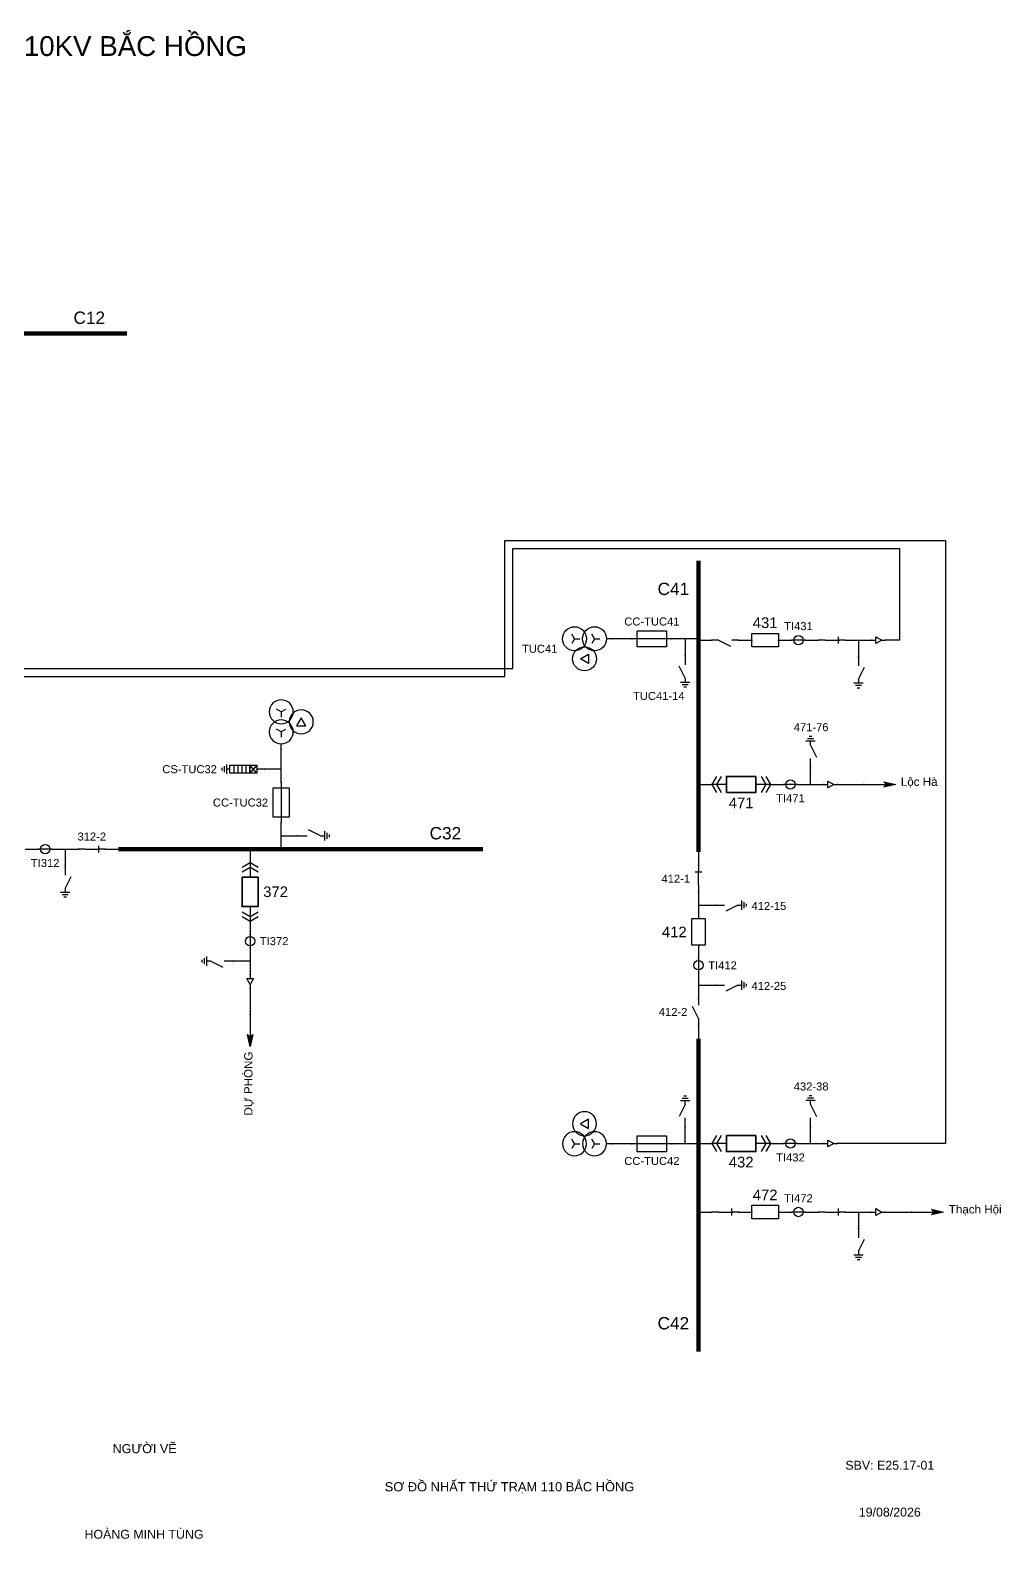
# Model space of a CAD drawing. Header units: millimetres. Extents: x -387 to 411, y 8 to 290.
# Drawn here: x 229.1 to 410.9, y 7.6 to 290 of the extents above; entities that cross this region are included whole.
import ezdxf

# ---------------------------------------------------------------- set-up
doc = ezdxf.new("R2010")
doc.units = ezdxf.units.MM
for name, color, linetype, lineweight in [('BUSBAR_110KV', 1, 'Continuous', 50), ('BUSBAR_22KV', 5, 'Continuous', 50), ('BUSBAR_35KV', 30, 'Continuous', 50), ('MV_22KV', 5, 'Continuous', 25), ('MV_35KV', 30, 'Continuous', 25)]:
    doc.layers.add(name, color=color, linetype=linetype, lineweight=lineweight)
doc.layers.add('SYM_PORTS', color=8, linetype='Continuous', plot=False)
doc.layers.add('TEXT', color=7, linetype='Continuous')
doc.styles.add('SLD_TEXT', font='arial.ttf')

# ---------------------------------------------------------------- blocks, each defined once
blk = doc.blocks.new('SYM_DISCONNECTOR_OPEN')
at = {"lineweight": 25}
for points in [[(0, -1.25), (-1.125, 1)], [(0, 2.5), (0, 1.25)], [(0, -1.25), (0, -2.5)]]:
    blk.add_lwpolyline(points, dxfattribs=at)
at = {"layer": 'SYM_PORTS'}
for p in [(0, 2.5), (0, -2.5)]:
    blk.add_point(p, dxfattribs=at)
blk.add_attdef('DEVICE_CODE', (1, -0.5), '', height=2)
blk = doc.blocks.new('SYM_CIRCUIT_BREAKER')
at = {"lineweight": 25}
blk.add_lwpolyline([(-1.25, 2.5), (1.25, 2.5), (1.25, -2.5), (-1.25, -2.5)], close=True, dxfattribs=at)
at = {"layer": 'SYM_PORTS'}
for p in [(0, 2.5), (0, -2.5)]:
    blk.add_point(p, dxfattribs=at)
blk.add_attdef('DEVICE_CODE', (2.25, -0.5), '', height=2)
at = {"flags": 1}
blk.add_attdef('RATING', (2.25, -3.5), '', height=2, dxfattribs=at)
blk = doc.blocks.new('SYM_CURRENT_TRANSFORMER')
at = {"lineweight": 25}
blk.add_lwpolyline([(0, 1.25), (0, -1.25)], dxfattribs=at)
blk.add_circle((0, 0), 0.875, dxfattribs=at)
at = {"layer": 'SYM_PORTS'}
for p in [(0, 1.25), (0, -1.25)]:
    blk.add_point(p, dxfattribs=at)
blk.add_attdef('DEVICE_CODE', (1.875, -1.75), '', height=2)
at = {"flags": 1}
blk.add_attdef('RATIO', (1.875, -4.75), '', height=2, dxfattribs=at)
blk = doc.blocks.new('SYM_DISCONNECTOR_CLOSED')
at = {"lineweight": 25}
for points in [[(-0.625, 1.25), (0.625, 1.25)], [(0, 2.5), (0, 1.25)], [(0, -1.25), (0, 1.5)], [(0, -1.25), (0, -2.5)]]:
    blk.add_lwpolyline(points, dxfattribs=at)
at = {"layer": 'SYM_PORTS'}
for p in [(0, 2.5), (0, -2.5)]:
    blk.add_point(p, dxfattribs=at)
blk.add_attdef('DEVICE_CODE', (1.625, -0.5), '', height=2)
blk = doc.blocks.new('SYM_EARTHING_SWITCH_OPEN')
at = {"lineweight": 25}
for points in [[(0, 3), (0, 1.25)], [(0, -1.25), (-1.125, 1)], [(-0.875, -2), (0.875, -2)], [(-0.5625, -2.4375), (0.5625, -2.4375)], [(0, -1.25), (0, -2)], [(-0.25, -2.875), (0.25, -2.875)]]:
    blk.add_lwpolyline(points, dxfattribs=at)
at = {"layer": 'SYM_PORTS'}
blk.add_point((0, 3), dxfattribs=at)
blk.add_attdef('DEVICE_CODE', (1.875, 0), '', height=2)
blk = doc.blocks.new('SYM_CABLE_TERMINATION')
at = {"lineweight": 25}
blk.add_lwpolyline([(-0.625, 0.5), (0.625, 0.5), (0, -0.625)], close=True, dxfattribs=at)
for points in [[(0, 1.25), (0, 0.5)], [(0, -0.625), (0, -1.25)]]:
    blk.add_lwpolyline(points, dxfattribs=at)
at = {"layer": 'SYM_PORTS'}
for p in [(0, 1.25), (0, -1.25)]:
    blk.add_point(p, dxfattribs=at)
blk = doc.blocks.new('SYM_DRAWOUT_BREAKER')
at = {"lineweight": 25}
for points in [[(-1.5, 4.625), (0, 5.5), (1.5, 4.625)], [(-1.5, 3.75), (0, 4.625), (1.5, 3.75)], [(0, 5.5), (0, 2.75)], [(0, -2.75), (0, -5.5)], [(-1.5, -3.75), (0, -4.625), (1.5, -3.75)], [(-1.5, -4.625), (0, -5.5), (1.5, -4.625)]]:
    blk.add_lwpolyline(points, dxfattribs=at)
at = {"lineweight": 35}
blk.add_lwpolyline([(-1.5, 2.75), (1.5, 2.75), (1.5, -2.75), (-1.5, -2.75)], close=True, dxfattribs=at)
at = {"layer": 'SYM_PORTS'}
for p in [(0, 5.5), (0, -5.5)]:
    blk.add_point(p, dxfattribs=at)
blk.add_attdef('DEVICE_CODE', (2.5, 2.5), '', height=2)
at = {"flags": 1}
blk.add_attdef('RATING', (2.5, -0.5), '', height=2, dxfattribs=at)
blk = doc.blocks.new('SYM_LINE_FEEDER_ARROW')
blk.add_hatch(color=7).paths.add_polyline_path([(0, -3), (-0.5, -0.75), (0, -1.25), (0.5, -0.75)])
at = {"lineweight": 25}
blk.add_lwpolyline([(0, 3), (0, -1.25)], dxfattribs=at)
blk.add_lwpolyline([(0, -3), (-0.5, -0.75), (0, -1.25), (0.5, -0.75)], close=True, dxfattribs=at)
at = {"layer": 'SYM_PORTS'}
blk.add_point((0, 3), dxfattribs=at)
blk.add_attdef('LINE_NAME', (1.5, 0), '', height=2)
blk = doc.blocks.new('SYM_FUSE_DISCONNECTOR')
at = {"lineweight": 25}
blk.add_lwpolyline([(0, 3.75), (0, -3.75)], dxfattribs=at)
blk.add_lwpolyline([(-1.5, 2.75), (1.5, 2.75), (1.5, -2.75), (-1.5, -2.75)], close=True, dxfattribs=at)
at = {"layer": 'SYM_PORTS'}
for p in [(0, 3.75), (0, -3.75)]:
    blk.add_point(p, dxfattribs=at)
blk.add_attdef('DEVICE_CODE', (2.5, 0.75), '', height=2)
at = {"flags": 1}
blk.add_attdef('RATING', (2.5, -2.25), '', height=2, dxfattribs=at)
blk = doc.blocks.new('SYM_VOLTAGE_TRANSFORMER')
at = {"lineweight": 25}
for points in [[(0, 4.625), (0, 3.625)], [(0, 1.375), (-0.8625, 0.875)], [(0, 1.375), (0, 2.375)], [(0, 1.375), (0.8625, 0.875)], [(0, -2.375), (-0.8625, -2.875)], [(0, -2.375), (0, -1.375)], [(0, -2.375), (0.8625, -2.875)]]:
    blk.add_lwpolyline(points, dxfattribs=at)
blk.add_lwpolyline([(2.875, 0.25), (4.625, 0.25), (3.75, -1.25)], close=True, dxfattribs=at)
for centre in [(0, 1.375), (3.75, -0.5), (0, -2.375)]:
    blk.add_circle(centre, 2.25, dxfattribs=at)
at = {"layer": 'SYM_PORTS'}
blk.add_point((0, 4.625), dxfattribs=at)
blk.add_attdef('DEVICE_CODE', (7, 1.625), '', height=2)
at = {"flags": 1}
blk.add_attdef('RATIO', (7, -1.375), '', height=2, dxfattribs=at)
blk = doc.blocks.new('SYM_SURGE_ARRESTER')
at = {"lineweight": 25}
for points in [[(0, 4), (0, 2.5)], [(-0.75, 2.5), (0.75, 1.25)], [(0.75, 2.5), (-0.75, 1.25)], [(-0.75, 0.5), (0.75, 0.5)], [(-0.75, -0.25), (0.75, -0.25)], [(-0.75, -1), (0.75, -1)], [(-0.75, -1.75), (0.75, -1.75)], [(0, -2.5), (0, -3.125)], [(-0.875, -3.125), (0.875, -3.125)], [(-0.5625, -3.5625), (0.5625, -3.5625)], [(-0.25, -4), (0.25, -4)]]:
    blk.add_lwpolyline(points, dxfattribs=at)
for points in [[(-0.75, 2.5), (0.75, 2.5), (0.75, 1.25), (-0.75, 1.25)], [(-0.75, 1.25), (0.75, 1.25), (0.75, -2.5), (-0.75, -2.5)]]:
    blk.add_lwpolyline(points, close=True, dxfattribs=at)
at = {"layer": 'SYM_PORTS'}
blk.add_point((0, 4), dxfattribs=at)
blk.add_attdef('DEVICE_CODE', (1.875, 1), '', height=2)

msp = doc.modelspace()

# ---------------------------------------------------------------- linework, layer by layer
at = {"layer": 'BUSBAR_110KV', "const_width": 0.797}
msp.add_lwpolyline([(175.97, 233.19), (247.22, 233.19)], dxfattribs=at)
at = {"layer": 'BUSBAR_22KV', "const_width": 0.797}
for points in [[(354.24, 190.66), (354.24, 136.15)], [(354.24, 101.23), (354.24, 42.62)]]:
    msp.add_lwpolyline(points, dxfattribs=at)
at = {"layer": 'BUSBAR_35KV', "const_width": 0.797}
msp.add_lwpolyline([(245.63, 136.69), (313.89, 136.69)], dxfattribs=at)
at = {"layer": 'MV_22KV'}
for points in [[(78.89, 185.03), (81.59, 185.03), (181.5, 185.03), (181.5, 170.49), (319.5, 170.49), (319.5, 192.99), (391.88, 192.99), (391.88, 175.83), (389.18, 175.83)], [(210.45, 172.94), (210.45, 170.24), (210.45, 168.99), (318, 168.99), (318, 194.49), (400.5, 194.49), (400.5, 81.57), (382.9, 81.57), (380.2, 81.57)], [(341.76, 176.07), (338.02, 176.07)], [(351.75, 176.07), (349.26, 176.07)], [(354.24, 176.07), (351.75, 176.07)], [(351.75, 176.07), (351.75, 172.97)], [(354.24, 175.83), (356.73, 175.83)], [(361.73, 175.83), (364.22, 175.83)], [(369.22, 175.83), (371.71, 175.83)], [(374.21, 175.83), (376.7, 175.83)], [(381.7, 175.83), (384.19, 175.83)], [(384.19, 175.83), (384.19, 172.73)], [(384.19, 175.83), (386.68, 175.83)], [(375.21, 148.81), (375.21, 151.91)], [(354.24, 148.81), (356.73, 148.81)], [(367.73, 148.81), (370.22, 148.81)], [(372.72, 148.81), (375.21, 148.81)], [(375.21, 148.81), (377.7, 148.81)], [(380.2, 148.81), (385.18, 148.81)], [(354.24, 136.15), (354.24, 133.67)], [(354.24, 128.67), (354.24, 126.18)], [(354.24, 126.18), (357.34, 126.18)], [(354.24, 126.18), (354.24, 123.69)], [(354.24, 118.69), (354.24, 116.2)], [(354.24, 113.7), (354.24, 111.21)], [(354.24, 111.21), (357.34, 111.21)], [(354.24, 111.21), (354.24, 108.72)], [(354.24, 103.72), (354.24, 101.23)], [(351.75, 81.55), (351.75, 84.65)], [(375.21, 81.57), (375.21, 84.67)], [(341.76, 81.55), (338.02, 81.55)], [(351.75, 81.55), (349.26, 81.55)], [(354.24, 81.55), (351.75, 81.55)], [(354.24, 81.57), (356.73, 81.57)], [(367.73, 81.57), (370.22, 81.57)], [(372.72, 81.57), (375.21, 81.57)], [(375.21, 81.57), (377.7, 81.57)], [(354.24, 68.77), (356.73, 68.77)], [(361.73, 68.77), (364.22, 68.77)], [(369.22, 68.77), (371.71, 68.77)], [(374.21, 68.77), (376.7, 68.77)], [(381.7, 68.77), (384.19, 68.77)], [(384.19, 68.77), (384.19, 65.67)], [(384.19, 68.77), (386.68, 68.77)], [(389.18, 68.77), (394.15, 68.77)]]:
    msp.add_lwpolyline(points, dxfattribs=at)
at = {"layer": 'MV_35KV'}
for points in [[(276.11, 151.66), (276.11, 155.39)], [(276.11, 151.66), (273.01, 151.66)], [(276.11, 149.17), (276.11, 151.66)], [(276.11, 139.18), (276.11, 141.67)], [(276.11, 136.69), (276.11, 139.18)], [(276.11, 139.18), (279.21, 139.18)], [(228.17, 136.69), (230.66, 136.69)], [(233.16, 136.69), (235.65, 136.69)], [(235.65, 136.69), (235.65, 133.59)], [(235.65, 136.69), (238.14, 136.69)], [(243.14, 136.69), (245.63, 136.69)], [(270.27, 136.69), (270.27, 134.2)], [(270.27, 123.2), (270.27, 120.71)], [(270.27, 118.21), (270.27, 115.72)], [(270.27, 115.72), (267.17, 115.72)], [(270.27, 115.72), (270.27, 113.23)], [(270.27, 110.73), (270.27, 105.75)]]:
    msp.add_lwpolyline(points, dxfattribs=at)

# ---------------------------------------------------------------- block references
at = {"layer": 'MV_22KV', "xscale": -1}
for name, p, rotation in [('SYM_DISCONNECTOR_CLOSED', (379.2, 175.83), 270), ('SYM_DISCONNECTOR_OPEN', (359.23, 175.83), 270), ('SYM_EARTHING_SWITCH_OPEN', (351.75, 87.65), 180), ('SYM_VOLTAGE_TRANSFORMER', (333.4, 81.55), 270), ('SYM_DISCONNECTOR_CLOSED', (379.2, 68.77), 270), ('SYM_DISCONNECTOR_CLOSED', (359.23, 68.77), 270)]:
    msp.add_blockref(name, p, dxfattribs=dict(at, rotation=rotation))
at = {"layer": 'MV_22KV'}
ref = msp.add_blockref('SYM_VOLTAGE_TRANSFORMER', (333.4, 176.07), dxfattribs=dict(at, rotation=270))
ref.add_attrib('DEVICE_CODE', 'TUC41', (321.19, 173.45), dxfattribs={"layer": 'TEXT', "height": 1.498, "style": 'SLD_TEXT'})
ref = msp.add_blockref('SYM_FUSE_DISCONNECTOR', (345.51, 176.07), dxfattribs=dict(at, rotation=270))
ref.add_attrib('DEVICE_CODE', 'CC-TUC41', (340.34, 178.55), dxfattribs={"layer": 'TEXT', "height": 1.498, "style": 'SLD_TEXT'})
ref = msp.add_blockref('SYM_CIRCUIT_BREAKER', (366.72, 175.83), dxfattribs=dict(at, rotation=270))
ref.add_attrib('DEVICE_CODE', '431', (364.4, 178.08), dxfattribs={"layer": 'TEXT', "height": 1.993, "style": 'SLD_TEXT'})
ref = msp.add_blockref('SYM_CURRENT_TRANSFORMER', (372.96, 175.83), dxfattribs=dict(at, rotation=270))
ref.add_attrib('DEVICE_CODE', 'TI431', (370.28, 177.69), dxfattribs={"layer": 'TEXT', "height": 1.498, "style": 'SLD_TEXT'})
at = {"layer": 'MV_22KV', "rotation": 90}
for name, p in [('SYM_CABLE_TERMINATION', (387.93, 175.83)), ('SYM_CABLE_TERMINATION', (378.95, 148.81)), ('SYM_LINE_FEEDER_ARROW', (388.18, 148.81)), ('SYM_CABLE_TERMINATION', (378.95, 81.57)), ('SYM_CABLE_TERMINATION', (387.93, 68.77)), ('SYM_LINE_FEEDER_ARROW', (397.15, 68.77))]:
    msp.add_blockref(name, p, dxfattribs=at)
at = {"layer": 'MV_22KV', "xscale": -1}
for p in [(384.19, 169.73), (384.19, 62.67)]:
    msp.add_blockref('SYM_EARTHING_SWITCH_OPEN', p, dxfattribs=at)
at = {"layer": 'MV_22KV'}
ref = msp.add_blockref('SYM_EARTHING_SWITCH_OPEN', (351.75, 169.97), dxfattribs=at)
ref.add_attrib('DEVICE_CODE', 'TUC41-14', (341.98, 164.62), dxfattribs={"layer": 'TEXT', "height": 1.498, "style": 'SLD_TEXT'})
ref = msp.add_blockref('SYM_EARTHING_SWITCH_OPEN', (375.21, 154.91), dxfattribs=dict(at, rotation=180))
ref.add_attrib('DEVICE_CODE', '471-76', (372.08, 158.77), dxfattribs={"layer": 'TEXT', "height": 1.498, "style": 'SLD_TEXT'})
ref = msp.add_blockref('SYM_DRAWOUT_BREAKER', (362.23, 148.81), dxfattribs=dict(at, rotation=270))
ref.add_attrib('DEVICE_CODE', '471', (359.91, 144.36), dxfattribs={"layer": 'TEXT', "height": 1.992, "style": 'SLD_TEXT'})
ref = msp.add_blockref('SYM_CURRENT_TRANSFORMER', (371.47, 148.81), dxfattribs=dict(at, rotation=270))
ref.add_attrib('DEVICE_CODE', 'TI471', (368.79, 145.48), dxfattribs={"layer": 'TEXT', "height": 1.498, "style": 'SLD_TEXT'})
ref = msp.add_blockref('SYM_DISCONNECTOR_CLOSED', (354.24, 131.17), dxfattribs=at)
ref.add_attrib('DEVICE_CODE', '412-1', (347.31, 130.41), dxfattribs={"layer": 'TEXT', "height": 1.498, "style": 'SLD_TEXT'})
ref = msp.add_blockref('SYM_EARTHING_SWITCH_OPEN', (360.34, 126.18), dxfattribs=dict(at, rotation=90))
ref.add_attrib('DEVICE_CODE', '412-15', (364.17, 125.31), dxfattribs={"layer": 'TEXT', "height": 1.498, "style": 'SLD_TEXT'})
ref = msp.add_blockref('SYM_CIRCUIT_BREAKER', (354.24, 121.19), dxfattribs=at)
ref.add_attrib('DEVICE_CODE', '412', (347.39, 120.19), dxfattribs={"layer": 'TEXT', "height": 1.992, "style": 'SLD_TEXT'})
ref = msp.add_blockref('SYM_CURRENT_TRANSFORMER', (354.24, 114.95), dxfattribs=at)
ref.add_attrib('DEVICE_CODE', 'TI412', (356.07, 114.19), dxfattribs={"layer": 'TEXT', "height": 1.498, "style": 'SLD_TEXT'})
ref = msp.add_blockref('SYM_EARTHING_SWITCH_OPEN', (360.34, 111.21), dxfattribs=dict(at, rotation=90))
ref.add_attrib('DEVICE_CODE', '412-25', (364.17, 110.34), dxfattribs={"layer": 'TEXT', "height": 1.498, "style": 'SLD_TEXT'})
ref = msp.add_blockref('SYM_DISCONNECTOR_OPEN', (354.24, 106.22), dxfattribs=at)
ref.add_attrib('DEVICE_CODE', '412-2', (346.81, 105.47), dxfattribs={"layer": 'TEXT', "height": 1.498, "style": 'SLD_TEXT'})
ref = msp.add_blockref('SYM_EARTHING_SWITCH_OPEN', (375.21, 87.67), dxfattribs=dict(at, rotation=180))
ref.add_attrib('DEVICE_CODE', '432-38', (372.08, 91.52), dxfattribs={"layer": 'TEXT', "height": 1.498, "style": 'SLD_TEXT'})
ref = msp.add_blockref('SYM_FUSE_DISCONNECTOR', (345.51, 81.55), dxfattribs=dict(at, rotation=270))
ref.add_attrib('DEVICE_CODE', 'CC-TUC42', (340.34, 77.57), dxfattribs={"layer": 'TEXT', "height": 1.498, "style": 'SLD_TEXT'})
ref = msp.add_blockref('SYM_DRAWOUT_BREAKER', (362.23, 81.57), dxfattribs=dict(at, rotation=270))
ref.add_attrib('DEVICE_CODE', '432', (359.91, 77.11), dxfattribs={"layer": 'TEXT', "height": 1.993, "style": 'SLD_TEXT'})
ref = msp.add_blockref('SYM_CURRENT_TRANSFORMER', (371.47, 81.57), dxfattribs=dict(at, rotation=270))
ref.add_attrib('DEVICE_CODE', 'TI432', (368.79, 78.23), dxfattribs={"layer": 'TEXT', "height": 1.498, "style": 'SLD_TEXT'})
ref = msp.add_blockref('SYM_CIRCUIT_BREAKER', (366.72, 68.77), dxfattribs=dict(at, rotation=270))
ref.add_attrib('DEVICE_CODE', '472', (364.4, 70.97), dxfattribs={"layer": 'TEXT', "height": 1.992, "style": 'SLD_TEXT'})
ref = msp.add_blockref('SYM_CURRENT_TRANSFORMER', (372.96, 68.77), dxfattribs=dict(at, rotation=270))
ref.add_attrib('DEVICE_CODE', 'TI472', (370.28, 70.6), dxfattribs={"layer": 'TEXT', "height": 1.498, "style": 'SLD_TEXT'})
at = {"layer": 'MV_35KV', "xscale": -1}
for name, p, rotation in [('SYM_VOLTAGE_TRANSFORMER', (276.11, 160.02), 180), ('SYM_EARTHING_SWITCH_OPEN', (282.21, 139.18), 90), ('SYM_EARTHING_SWITCH_OPEN', (264.17, 115.72), 270)]:
    msp.add_blockref(name, p, dxfattribs=dict(at, rotation=rotation))
at = {"layer": 'MV_35KV'}
ref = msp.add_blockref('SYM_SURGE_ARRESTER', (269.01, 151.66), dxfattribs=dict(at, rotation=270))
ref.add_attrib('DEVICE_CODE', 'CS-TUC32', (253.83, 150.91), dxfattribs={"layer": 'TEXT', "height": 1.498, "style": 'SLD_TEXT'})
ref = msp.add_blockref('SYM_FUSE_DISCONNECTOR', (276.11, 145.42), dxfattribs=at)
ref.add_attrib('DEVICE_CODE', 'CC-TUC32', (263.31, 144.67), dxfattribs={"layer": 'TEXT', "height": 1.498, "style": 'SLD_TEXT'})
ref = msp.add_blockref('SYM_DISCONNECTOR_CLOSED', (240.64, 136.69), dxfattribs=dict(at, rotation=270))
ref.add_attrib('DEVICE_CODE', '312-2', (237.96, 138.3), dxfattribs={"layer": 'TEXT', "height": 1.498, "style": 'SLD_TEXT'})
ref = msp.add_blockref('SYM_CURRENT_TRANSFORMER', (231.91, 136.69), dxfattribs=dict(at, rotation=270))
ref.add_attrib('DEVICE_CODE', 'TI312', (229.23, 133.35), dxfattribs={"layer": 'TEXT', "height": 1.498, "style": 'SLD_TEXT'})
ref = msp.add_blockref('SYM_EARTHING_SWITCH_OPEN', (235.65, 130.59), dxfattribs=dict(at, xscale=-1))
ref.add_attrib('DEVICE_CODE', '312-25', (232.52, 125.26), dxfattribs={"layer": 'TEXT', "extrusion": (0, 0, -1), "height": 1.498, "style": 'SLD_TEXT'})
ref = msp.add_blockref('SYM_DRAWOUT_BREAKER', (270.27, 128.7), dxfattribs=at)
ref.add_attrib('DEVICE_CODE', '372', (272.73, 127.72), dxfattribs={"layer": 'TEXT', "height": 1.993, "style": 'SLD_TEXT'})
ref = msp.add_blockref('SYM_CURRENT_TRANSFORMER', (270.27, 119.46), dxfattribs=at)
ref.add_attrib('DEVICE_CODE', 'TI372', (272.1, 118.72), dxfattribs={"layer": 'TEXT', "height": 1.498, "style": 'SLD_TEXT'})
for name, p in [('SYM_CABLE_TERMINATION', (270.27, 111.98)), ('SYM_LINE_FEEDER_ARROW', (270.27, 102.75))]:
    msp.add_blockref(name, p, dxfattribs=at)

# ---------------------------------------------------------------- texts
at = {"layer": 'TEXT', "attachment_point": 7, "style": 'SLD_TEXT'}
for s, insert, char_height in [('SƠ ĐỒ NHẤT THỨ TRẠM 110KV BẮC HỒNG', (162.01, 284.34), 3.7113), ('C12', (237.21, 234.98), 2.307), ('C41', (346.58, 184.22), 2.307), ('Lộc Hà', (392.13, 148.2), 1.554), ('C32', (303.89, 138.49), 2.309), ('Thạch Hội', (401.11, 68.16), 1.554), ('C42', (346.58, 46.76), 2.307), ('NGƯỜI VẼ', (244.53, 23.61), 1.684), ('SBV: E25.17-01', (381.75, 20.51), 1.6603), ('SƠ ĐỒ NHẤT THỨ TRẠM 110 BẮC HỒNG', (295.48, 16.1), 1.7212), ('19/08/2026', (384.26, 11.74), 1.66), ('HOÀNG MINH TÙNG', (239.27, 7.59), 1.6603)]:
    msp.add_mtext(s, dxfattribs=dict(at, insert=insert, char_height=char_height))
at = {"layer": 'TEXT', "insert": (271.07, 86.82), "char_height": 1.554, "attachment_point": 7, "rotation": 90, "style": 'SLD_TEXT'}
msp.add_mtext('DỰ PHÒNG', dxfattribs=at)

doc.saveas('drawing.dxf')
